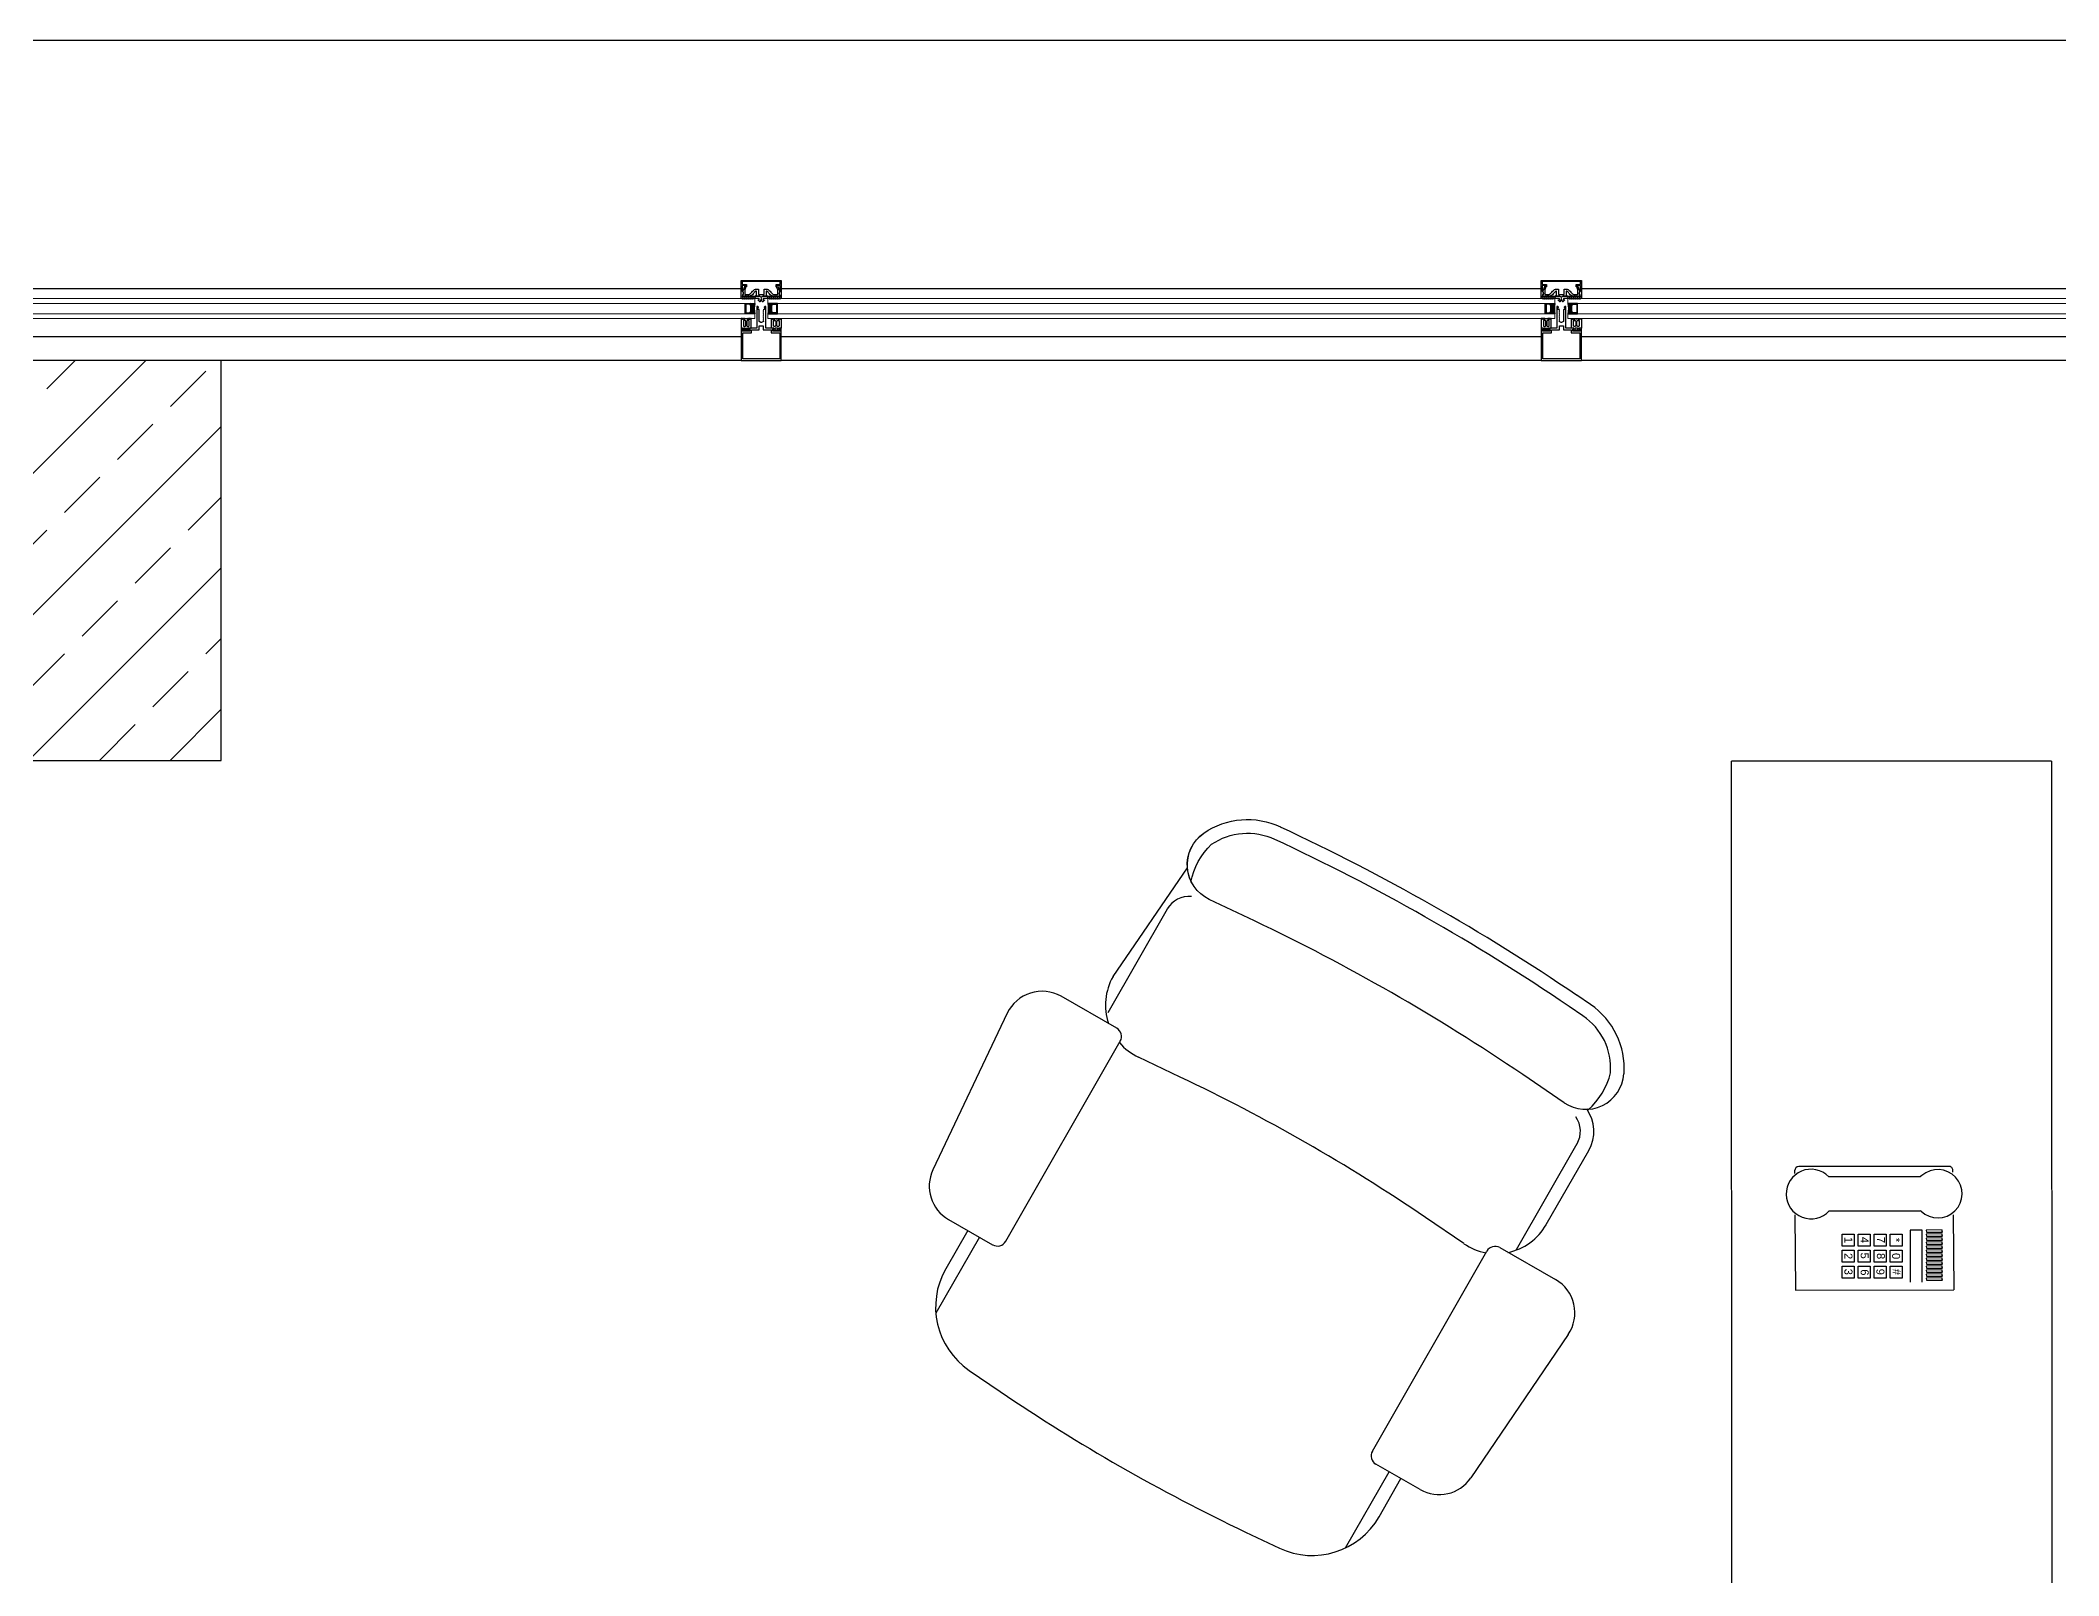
# Model space of a CAD drawing. Header units: centimetres. Extents: x 681015 to 688218, y 3995806 to 4004619.
# Drawn here: x 683536.4 to 683788.7, y 4003255.8 to 4003447.7 of the extents above; entities that cross this region are included whole.
import ezdxf
from ezdxf.enums import TextEntityAlignment as Align

# ---------------------------------------------------------------- set-up
doc = ezdxf.new("R2010")
doc.units = ezdxf.units.CM
doc.header["$LTSCALE"] = 100
doc.header["$MEASUREMENT"] = 0
doc.linetypes.add('DUZ', pattern=[500, 500])
doc.layers.get('0').update_dxf_attribs({"linetype": 'DUZ'})
for name, color, linetype in [('A-TEFRİŞ 2', 35, 'Continuous'), ('ALM', 113, 'Continuous'), ('B-H', 34, 'Continuous'), ('BA', 6, 'Continuous'), ('DUV', 4, 'Continuous'), ('GOR1', 9, 'Continuous'), ('TARAMA', 54, 'Continuous')]:
    doc.layers.add(name, color=color, linetype=linetype)
doc.layers.add('CAM', color=151, linetype='Continuous', lineweight=15)
doc.styles.get("Standard").update_dxf_attribs({"font": 'arial.ttf'})

# ---------------------------------------------------------------- blocks, each defined once
blk = doc.blocks.new('A$C5FE96F92')
at = {"layer": 'TARAMA'}
h = blk.add_hatch(dxfattribs=at)
h.set_pattern_fill('DOTS', color=4, scale=0.2, style=0)
h.set_pattern_definition([(0, (790.05817, 737.7273), (0.15875, 0.3175), [0, -0.3175])])
edge = h.paths.add_edge_path()
edge.add_line((13, 6.1), (10.8, 4))
edge.add_line((10.8, 4), (2.1, 4))
edge.add_line((2.1, 4), (0, 6.1))
edge.add_line((0, 6.1), (0, 0))
edge.add_arc((6.5, -29.7), 30.4, 77.6638, 102.3361, ccw=False)
edge.add_line((13, 0), (13, 6.1))
at = {"layer": 'TARAMA', "color": 0}
blk.add_lwpolyline([(13, 12.1), (6.9, 12.1), (6.9, 11.1), (12, 11.1), (12, 6.5), (10.4, 5), (2.5, 5), (1, 6.5), (1, 11.1), (6.5, 11.1), (6.5, 12.1), (0, 12.1), (0, 6.1), (2.1, 4), (10.8, 4), (13, 6.1)], close=True, dxfattribs=at)
blk.add_lwpolyline([(13, 6.1), (10.8, 4), (2.1, 4), (0, 6.1), (0, 0, -0.108071), (13, 0)], format="xyb", close=True, dxfattribs=at)
blk = doc.blocks.new('A$C195C4F4A')
at = {"color": 0}
for points in [[(0, 15.4), (0.8, 15.4, -0.275602), (0.9, 15.3, -0.004194), (0.9, 15.3), (1.5, 14.5, 0.280116), (1.7, 14.4), (2.3, 14.4, 0.708972), (2.3, 14.6), (1.7, 15.1, -0.796856), (1.8, 15.4), (2.1, 15.4, -0.115115), (2.3, 15.3), (3.4, 14.5, 0.22004), (3.9, 14.4), (4, 14.4, 0.817314), (4.1, 14.7), (3.2, 15.1, -0.557577), (3.3, 15.4), (3.9, 15.4, -0.094678), (4.2, 15.3), (5.6, 14.9, 0.12718), (5.8, 14.9), (6.6, 14.9, 0.12718), (6.8, 14.9), (8.2, 15.3, -0.094678), (8.5, 15.4), (9.1, 15.4, -0.557577), (9.2, 15.1), (8.3, 14.7, 0.817314), (8.4, 14.4), (8.5, 14.4, 0.22004), (9, 14.5), (10.1, 15.3, -0.115115), (10.3, 15.4), (10.6, 15.4, -0.796856), (10.7, 15.1), (10.1, 14.6, 0.708972), (10.1, 14.4), (10.7, 14.4, 0.280116), (10.9, 14.5), (11.5, 15.3, -0.28012), (11.6, 15.4), (12.4, 15.4), (12.4, 3.4), (11.6, 3.4), (9.4, 3.8, 0.414214), (9.2, 3.6), (9.2, 2.1, 0.488737), (9.4, 2), (10.6, 2.3, -0.590166), (10.8, 2.1), (10.4, 1.5), (7.9, 0, -0.078055), (7.8, 0), (4.6, 0, -0.078055), (4.5, 0), (2, 1.5), (1.6, 2.1, -0.590166), (1.7, 2.3), (2.9, 2, 0.488737), (3.2, 2.1), (3.2, 3.6, 0.414214), (3, 3.8), (0.8, 3.4), (0, 3.4)], [(2.5, 6.6), (2.5, 12, -0.414214), (3.5, 13), (4.5, 13, -0.414214), (5.5, 12), (5.5, 6.6, -0.414214), (4.5, 5.6), (3.5, 5.6, -0.414214)], [(4.2, 2.7), (4.2, 1.6, 0.414214), (4.7, 1.1), (7.7, 1.1, 0.414214), (8.2, 1.6), (8.2, 2.7, 0.414214), (7.7, 3.2), (4.7, 3.2, 0.414214)], [(6.8, 6.6), (6.8, 12, -0.414214), (7.8, 13), (8.8, 13, -0.414214), (9.8, 12), (9.8, 6.6, -0.414214), (8.8, 5.6), (7.8, 5.6, -0.414214)]]:
    blk.add_lwpolyline(points, format="xyb", close=True, dxfattribs=at)

msp = doc.modelspace()

# ---------------------------------------------------------------- hatches: boundary and pattern name
at = {"layer": 'B-H'}
h = msp.add_hatch(dxfattribs=at)
h.set_pattern_fill('ANSI33', color=256, scale=50, angle=360, style=0)
h.set_pattern_definition([(45, (525.103, -43129.298), (-8.838834765, 8.838834765), []), (45, (533.941, -43129.298), (-8.838834765, 8.838834765), [6.25, -3.125])])
h.paths.add_polyline_path([(683509.04, 4003357.71), (683559.04, 4003357.71), (683559.04, 4003407.71), (683509.04, 4003407.71)])

# ---------------------------------------------------------------- linework, layer by layer
for points in [[(683626.19, 4003415.94), (683626.89, 4003415.94), (683626.89, 4003416.63), (683627.27, 4003416.63, -0.142905), (683627.73, 4003416.23, 0.157661), (683628.11, 4003415.95), (683628.53, 4003415.95, 0.459998), (683628.6, 4003416.01), (683628.6, 4003416.51), (683628.46, 4003416.9), (683628.39, 4003416.9), (683628.39, 4003417.05), (683628.56, 4003417.05), (683628.84, 4003416.29), (683628.84, 4003416.28), (683628.84, 4003416.27, 0.105867), (683628.78, 4003416.13, 0.126455), (683628.79, 4003416.01), (683628.89, 4003415.74), (683628.83, 4003415.74), (683628.82, 4003415.72), (683628.79, 4003415.76), (683628.76, 4003415.72), (683628.73, 4003415.76), (683628.7, 4003415.72), (683628.67, 4003415.76), (683628.64, 4003415.72), (683628.61, 4003415.76), (683628.58, 4003415.72), (683628.55, 4003415.76), (683628.52, 4003415.72), (683628.49, 4003415.76), (683628.46, 4003415.72), (683628.43, 4003415.76), (683628.4, 4003415.72), (683628.37, 4003415.76), (683628.34, 4003415.72), (683628.31, 4003415.76), (683628.28, 4003415.72), (683628.25, 4003415.76), (683628.22, 4003415.72), (683628.19, 4003415.76), (683628.17, 4003415.74), (683628.06, 4003415.74, -0.212081), (683627.55, 4003416.03, 0.116538), (683627.25, 4003416.35), (683627.14, 4003416.35), (683627.14, 4003415.89), (683627.14, 4003415.89, -0.797123), (683627.14, 4003415.89), (683627.14, 4003415.89), (683627.27, 4003415.79, -0.797123), (683627.27, 4003415.74), (683627.27, 4003415.74), (683627.27, 4003415.74), (683626.76, 4003415.74), (683626.76, 4003415.74), (683626.76, 4003415.74, 0.253164), (683626.68, 4003415.69, -0.253164), (683626.54, 4003415.62, -0.253164), (683626.4, 4003415.69, 0.253164), (683626.32, 4003415.74), (683626.32, 4003415.74), (683626.32, 4003415.74), (683625.81, 4003415.74), (683625.81, 4003415.74), (683625.81, 4003415.74, -0.797123), (683625.81, 4003415.79), (683625.94, 4003415.89), (683625.94, 4003415.89, -0.797123), (683625.94, 4003415.89), (683625.94, 4003415.89), (683625.94, 4003416.35), (683625.84, 4003416.35, 0.116538), (683625.54, 4003416.03, -0.212081), (683625.02, 4003415.74), (683624.91, 4003415.74), (683624.9, 4003415.76), (683624.87, 4003415.72), (683624.84, 4003415.76), (683624.81, 4003415.72), (683624.78, 4003415.76), (683624.75, 4003415.72), (683624.72, 4003415.76), (683624.69, 4003415.72), (683624.66, 4003415.76), (683624.63, 4003415.72), (683624.6, 4003415.76), (683624.57, 4003415.72), (683624.54, 4003415.76), (683624.51, 4003415.72), (683624.48, 4003415.76), (683624.45, 4003415.72), (683624.42, 4003415.76), (683624.39, 4003415.72), (683624.36, 4003415.76), (683624.33, 4003415.72), (683624.3, 4003415.76), (683624.27, 4003415.72), (683624.25, 4003415.74), (683624.2, 4003415.74), (683624.29, 4003416.01, 0.126455), (683624.3, 4003416.13, 0.105867), (683624.24, 4003416.27), (683624.24, 4003416.28), (683624.24, 4003416.29), (683624.52, 4003417.05), (683624.69, 4003417.05), (683624.69, 4003416.9), (683624.62, 4003416.9), (683624.48, 4003416.51), (683624.48, 4003416.01, 0.459998), (683624.55, 4003415.95), (683624.97, 4003415.95, 0.157661), (683625.35, 4003416.23, -0.142905), (683625.82, 4003416.63), (683626.19, 4003416.63), (683626.19, 4003415.94)], [(683726.19, 4003415.94), (683726.89, 4003415.94), (683726.89, 4003416.63), (683727.27, 4003416.63, -0.142905), (683727.73, 4003416.23, 0.157661), (683728.11, 4003415.95), (683728.53, 4003415.95, 0.459998), (683728.6, 4003416.01), (683728.6, 4003416.51), (683728.46, 4003416.9), (683728.39, 4003416.9), (683728.39, 4003417.05), (683728.56, 4003417.05), (683728.84, 4003416.29), (683728.84, 4003416.28), (683728.84, 4003416.27, 0.105867), (683728.78, 4003416.13, 0.126455), (683728.79, 4003416.01), (683728.89, 4003415.74), (683728.83, 4003415.74), (683728.82, 4003415.72), (683728.79, 4003415.76), (683728.76, 4003415.72), (683728.73, 4003415.76), (683728.7, 4003415.72), (683728.67, 4003415.76), (683728.64, 4003415.72), (683728.61, 4003415.76), (683728.58, 4003415.72), (683728.55, 4003415.76), (683728.52, 4003415.72), (683728.49, 4003415.76), (683728.46, 4003415.72), (683728.43, 4003415.76), (683728.4, 4003415.72), (683728.37, 4003415.76), (683728.34, 4003415.72), (683728.31, 4003415.76), (683728.28, 4003415.72), (683728.25, 4003415.76), (683728.22, 4003415.72), (683728.19, 4003415.76), (683728.17, 4003415.74), (683728.06, 4003415.74, -0.212081), (683727.55, 4003416.03, 0.116538), (683727.25, 4003416.35), (683727.14, 4003416.35), (683727.14, 4003415.89), (683727.14, 4003415.89, -0.797123), (683727.14, 4003415.89), (683727.14, 4003415.89), (683727.27, 4003415.79, -0.797123), (683727.27, 4003415.74), (683727.27, 4003415.74), (683727.27, 4003415.74), (683726.76, 4003415.74), (683726.76, 4003415.74), (683726.76, 4003415.74, 0.253164), (683726.68, 4003415.69, -0.253164), (683726.54, 4003415.62, -0.253164), (683726.4, 4003415.69, 0.253164), (683726.32, 4003415.74), (683726.32, 4003415.74), (683726.32, 4003415.74), (683725.81, 4003415.74), (683725.81, 4003415.74), (683725.81, 4003415.74, -0.797123), (683725.81, 4003415.79), (683725.94, 4003415.89), (683725.94, 4003415.89, -0.797123), (683725.94, 4003415.89), (683725.94, 4003415.89), (683725.94, 4003416.35), (683725.84, 4003416.35, 0.116538), (683725.53, 4003416.03, -0.212081), (683725.02, 4003415.74), (683724.91, 4003415.74), (683724.9, 4003415.76), (683724.87, 4003415.72), (683724.84, 4003415.76), (683724.81, 4003415.72), (683724.78, 4003415.76), (683724.75, 4003415.72), (683724.72, 4003415.76), (683724.69, 4003415.72), (683724.66, 4003415.76), (683724.63, 4003415.72), (683724.6, 4003415.76), (683724.57, 4003415.72), (683724.54, 4003415.76), (683724.51, 4003415.72), (683724.48, 4003415.76), (683724.45, 4003415.72), (683724.42, 4003415.76), (683724.39, 4003415.72), (683724.36, 4003415.76), (683724.33, 4003415.72), (683724.3, 4003415.76), (683724.27, 4003415.72), (683724.25, 4003415.74), (683724.2, 4003415.74), (683724.29, 4003416.01, 0.126455), (683724.3, 4003416.13, 0.105867), (683724.24, 4003416.27), (683724.24, 4003416.28), (683724.24, 4003416.29), (683724.52, 4003417.05), (683724.69, 4003417.05), (683724.69, 4003416.9), (683724.62, 4003416.9), (683724.48, 4003416.51), (683724.48, 4003416.01, 0.459998), (683724.55, 4003415.95), (683724.97, 4003415.95, 0.157661), (683725.35, 4003416.23, -0.142905), (683725.82, 4003416.63), (683726.19, 4003416.63), (683726.19, 4003415.94)]]:
    msp.add_lwpolyline(points, format="xyb")
for points in [[(683626.68, 4003415.69, 0.253164), (683626.68, 4003415.69, -0.253164), (683626.76, 4003415.74), (683628.9, 4003415.74, -0.211017), (683628.91, 4003415.73, 0.38663), (683629.03, 4003415.72, -0.70801), (683629.04, 4003415.72), (683629.04, 4003415.44), (683628.99, 4003415.44), (683628.85, 4003415.54, 0.216707), (683628.77, 4003415.54, 0.471691), (683628.76, 4003415.51), (683628.88, 4003415.39, -0.340332), (683628.86, 4003415.36, -0.372354), (683628.85, 4003415.36), (683628.6, 4003415.54, 0.216707), (683628.52, 4003415.54, 0.471691), (683628.51, 4003415.51), (683628.63, 4003415.39, -0.340332), (683628.62, 4003415.36, -0.372354), (683628.6, 4003415.36), (683628.36, 4003415.54, 0.216707), (683628.27, 4003415.54, 0.471691), (683628.26, 4003415.52), (683628.38, 4003415.39, -0.340332), (683628.37, 4003415.36, -0.372354), (683628.35, 4003415.36), (683628.11, 4003415.54, 0.216707), (683628.03, 4003415.54, 0.471691), (683628.02, 4003415.52), (683628.14, 4003415.39, -0.340332), (683628.12, 4003415.36, -0.372354), (683628.11, 4003415.36), (683627.86, 4003415.54, 0.216707), (683627.78, 4003415.55, 0.471691), (683627.77, 4003415.52), (683627.89, 4003415.39, -0.340332), (683627.87, 4003415.36, -0.372354), (683627.86, 4003415.36), (683627.62, 4003415.54, 0.216707), (683627.53, 4003415.55, 0.471691), (683627.52, 4003415.52), (683627.64, 4003415.39, -0.340332), (683627.63, 4003415.36, -0.372354), (683627.61, 4003415.36), (683627.37, 4003415.54, 0.216707), (683627.29, 4003415.55, 0.471691), (683627.27, 4003415.52), (683627.27, 4003415.44), (683626.79, 4003415.44), (683626.79, 4003415.22), (683626.96, 4003415.29), (683626.93, 4003415.22), (683626.74, 4003415.04, -0.076659), (683626.73, 4003415.04), (683626.69, 4003415.04, -0.414214), (683626.67, 4003415.06), (683626.57, 4003415.41, 0.349501), (683626.57, 4003415.41, 0.796268), (683626.51, 4003415.41), (683626.41, 4003415.06, -0.414214), (683626.39, 4003415.04), (683626.35, 4003415.04, -0.076659), (683626.34, 4003415.04), (683626.16, 4003415.22), (683626.13, 4003415.29), (683626.29, 4003415.22), (683626.29, 4003415.44), (683625.81, 4003415.44), (683625.81, 4003415.52, 0.471691), (683625.8, 4003415.55, 0.216707), (683625.72, 4003415.54), (683625.47, 4003415.36, -0.372354), (683625.46, 4003415.36, -0.340332), (683625.44, 4003415.39), (683625.56, 4003415.52, 0.471691), (683625.55, 4003415.55, 0.216707), (683625.47, 4003415.54), (683625.22, 4003415.36, -0.372354), (683625.21, 4003415.36, -0.340332), (683625.19, 4003415.39), (683625.32, 4003415.52, 0.471691), (683625.3, 4003415.55, 0.216707), (683625.22, 4003415.54), (683624.98, 4003415.36, -0.372354), (683624.96, 4003415.36, -0.340332), (683624.95, 4003415.39), (683625.07, 4003415.52, 0.471691), (683625.06, 4003415.54, 0.216707), (683624.97, 4003415.54), (683624.73, 4003415.36, -0.372354), (683624.71, 4003415.36, -0.340332), (683624.7, 4003415.39), (683624.82, 4003415.52, 0.471691), (683624.81, 4003415.54, 0.216707), (683624.73, 4003415.54), (683624.48, 4003415.36, -0.372354), (683624.47, 4003415.36, -0.340332), (683624.45, 4003415.39), (683624.57, 4003415.51, 0.471691), (683624.56, 4003415.54, 0.216707), (683624.48, 4003415.54), (683624.23, 4003415.36, -0.372354), (683624.22, 4003415.36, -0.340332), (683624.21, 4003415.39), (683624.33, 4003415.51, 0.471691), (683624.31, 4003415.54, 0.216707), (683624.23, 4003415.54), (683624.09, 4003415.44), (683624.04, 4003415.44), (683624.04, 4003415.72, -0.70801), (683624.05, 4003415.72, 0.38663), (683624.17, 4003415.73, -0.211017), (683624.19, 4003415.74), (683626.32, 4003415.74, -0.253164), (683626.4, 4003415.69, 0.541002)], [(683726.68, 4003415.69, 0.253164), (683726.68, 4003415.69, -0.253164), (683726.76, 4003415.74), (683728.9, 4003415.74, -0.211017), (683728.91, 4003415.73, 0.38663), (683729.03, 4003415.72, -0.70801), (683729.04, 4003415.72), (683729.04, 4003415.44), (683728.99, 4003415.44), (683728.85, 4003415.54, 0.216707), (683728.77, 4003415.54, 0.471691), (683728.76, 4003415.51), (683728.88, 4003415.39, -0.340332), (683728.86, 4003415.36, -0.372354), (683728.85, 4003415.36), (683728.6, 4003415.54, 0.216707), (683728.52, 4003415.54, 0.471691), (683728.51, 4003415.51), (683728.63, 4003415.39, -0.340332), (683728.62, 4003415.36, -0.372354), (683728.6, 4003415.36), (683728.36, 4003415.54, 0.216707), (683728.27, 4003415.54, 0.471691), (683728.26, 4003415.52), (683728.38, 4003415.39, -0.340332), (683728.37, 4003415.36, -0.372354), (683728.35, 4003415.36), (683728.11, 4003415.54, 0.216707), (683728.03, 4003415.54, 0.471691), (683728.01, 4003415.52), (683728.14, 4003415.39, -0.340332), (683728.12, 4003415.36, -0.372354), (683728.11, 4003415.36), (683727.86, 4003415.54, 0.216707), (683727.78, 4003415.55, 0.471691), (683727.77, 4003415.52), (683727.89, 4003415.39, -0.340332), (683727.87, 4003415.36, -0.372354), (683727.86, 4003415.36), (683727.61, 4003415.54, 0.216707), (683727.53, 4003415.55, 0.471691), (683727.52, 4003415.52), (683727.64, 4003415.39, -0.340332), (683727.63, 4003415.36, -0.372354), (683727.61, 4003415.36), (683727.37, 4003415.54, 0.216707), (683727.29, 4003415.55, 0.471691), (683727.27, 4003415.52), (683727.27, 4003415.44), (683726.79, 4003415.44), (683726.79, 4003415.22), (683726.96, 4003415.29), (683726.93, 4003415.22), (683726.74, 4003415.04, -0.076659), (683726.73, 4003415.04), (683726.69, 4003415.04, -0.414214), (683726.67, 4003415.06), (683726.57, 4003415.41, 0.349501), (683726.57, 4003415.41, 0.796268), (683726.51, 4003415.41), (683726.41, 4003415.06, -0.414214), (683726.39, 4003415.04), (683726.35, 4003415.04, -0.076659), (683726.34, 4003415.04), (683726.15, 4003415.22), (683726.13, 4003415.29), (683726.29, 4003415.22), (683726.29, 4003415.44), (683725.81, 4003415.44), (683725.81, 4003415.52, 0.471691), (683725.8, 4003415.55, 0.216707), (683725.72, 4003415.54), (683725.47, 4003415.36, -0.372354), (683725.46, 4003415.36, -0.340332), (683725.44, 4003415.39), (683725.56, 4003415.52, 0.471691), (683725.55, 4003415.55, 0.216707), (683725.47, 4003415.54), (683725.22, 4003415.36, -0.372354), (683725.21, 4003415.36, -0.340332), (683725.19, 4003415.39), (683725.32, 4003415.52, 0.471691), (683725.3, 4003415.55, 0.216707), (683725.22, 4003415.54), (683724.98, 4003415.36, -0.372354), (683724.96, 4003415.36, -0.340332), (683724.95, 4003415.39), (683725.07, 4003415.52, 0.471691), (683725.06, 4003415.54, 0.216707), (683724.97, 4003415.54), (683724.73, 4003415.36, -0.372354), (683724.71, 4003415.36, -0.340332), (683724.7, 4003415.39), (683724.82, 4003415.52, 0.471691), (683724.81, 4003415.54, 0.216707), (683724.73, 4003415.54), (683724.48, 4003415.36, -0.372354), (683724.47, 4003415.36, -0.340332), (683724.45, 4003415.39), (683724.57, 4003415.51, 0.471691), (683724.56, 4003415.54, 0.216707), (683724.48, 4003415.54), (683724.23, 4003415.36, -0.372354), (683724.22, 4003415.36, -0.340332), (683724.21, 4003415.39), (683724.33, 4003415.51, 0.471691), (683724.31, 4003415.54, 0.216707), (683724.23, 4003415.54), (683724.09, 4003415.44), (683724.04, 4003415.44), (683724.04, 4003415.72, -0.70801), (683724.05, 4003415.72, 0.38663), (683724.17, 4003415.73, -0.211017), (683724.19, 4003415.74), (683726.32, 4003415.74, -0.253164), (683726.4, 4003415.69, 0.541002)]]:
    msp.add_lwpolyline(points, format="xyb", close=True)
at = {"layer": 'A-TEFRİŞ 2'}
for p, q in [((683787.79, 4003357.64), (683747.79, 4003357.62)), ((683747.85, 4003248.32), (683747.79, 4003357.62)), ((683787.79, 4003357.64), (683787.85, 4003248.34)), ((683670.51, 4003330.71), (683679.8, 4003344.29)), ((683669.88, 4003326.19), (683677.3, 4003339.15)), ((683688.17, 4003337.65), (683682.53, 4003340.33)), ((683670.97, 4003324.25), (683664.01, 4003328.24)), ((683729.24, 4003325.79), (683727.51, 4003326.96)), ((683730.19, 4003327.19), (683728.46, 4003328.37)), ((683657.29, 4003326.13), (683648, 4003306.56)), ((683657.1, 4003297.63), (683671.41, 4003322.62)), ((683678.91, 4003318.14), (683673.67, 4003320.63)), ((683726.89, 4003314.93), (683721.72, 4003318.44)), ((683720.92, 4003296.58), (683728.5, 4003309.82)), ((683724.66, 4003299.7), (683729.98, 4003308.97)), ((683755.7, 4003306.44), (683755.7, 4003306.07)), ((683759.93, 4003305.72), (683771.42, 4003305.72)), ((683771.62, 4003305.82), (683771.42, 4003305.72)), ((683760.03, 4003301.43), (683771.39, 4003301.44)), ((683771.53, 4003301.39), (683771.39, 4003301.44)), ((683652.34, 4003298.97), (683649.6, 4003294.19)), ((683649.95, 4003300.34), (683655.46, 4003297.18)), ((683714.37, 4003297.32), (683709.57, 4003300.58)), ((683771.65, 4003299.02), (683770.15, 4003299.02)), ((683770.15, 4003299.02), (683770.15, 4003292.52)), ((683771.65, 4003292.52), (683771.65, 4003299.02)), ((683774.15, 4003299.03), (683772.15, 4003299.02)), ((683772.15, 4003299.02), (683772.17, 4003298.77)), ((683774.15, 4003298.53), (683772.15, 4003298.52)), ((683772.15, 4003298.52), (683772.17, 4003298.27)), ((683772.17, 4003298.77), (683774.17, 4003298.77)), ((683774.17, 4003298.77), (683774.1, 4003299.06)), ((683774.17, 4003298.27), (683774.1, 4003298.56)), ((683653.81, 4003298.13), (683648.36, 4003288.62)), ((683702.92, 4003271.38), (683717.23, 4003296.38)), ((683718.87, 4003296.82), (683725.82, 4003292.84)), ((683774.15, 4003298.03), (683772.15, 4003298.02)), ((683772.15, 4003298.02), (683772.17, 4003297.77)), ((683774.15, 4003297.53), (683772.15, 4003297.52)), ((683772.15, 4003297.52), (683772.18, 4003297.27)), ((683774.15, 4003297.03), (683772.15, 4003297.02)), ((683772.15, 4003297.02), (683772.18, 4003296.77)), ((683774.15, 4003296.53), (683772.15, 4003296.52)), ((683772.15, 4003296.52), (683772.18, 4003296.27)), ((683774.15, 4003296.03), (683772.15, 4003296.02)), ((683772.15, 4003296.02), (683772.18, 4003295.77)), ((683772.17, 4003298.27), (683774.17, 4003298.27)), ((683772.17, 4003297.77), (683774.17, 4003297.77)), ((683772.18, 4003297.27), (683774.17, 4003297.27)), ((683772.18, 4003296.77), (683774.17, 4003296.77)), ((683772.18, 4003296.27), (683774.17, 4003296.27)), ((683774.17, 4003297.77), (683774.1, 4003298.06)), ((683774.17, 4003297.27), (683774.1, 4003297.56)), ((683774.17, 4003296.77), (683774.1, 4003297.06)), ((683774.17, 4003296.27), (683774.1, 4003296.56)), ((683774.17, 4003295.77), (683774.1, 4003296.06)), ((683774.15, 4003295.53), (683772.15, 4003295.52)), ((683772.15, 4003295.52), (683772.18, 4003295.27)), ((683774.15, 4003295.03), (683772.15, 4003295.02)), ((683772.15, 4003295.02), (683772.18, 4003294.77)), ((683774.15, 4003294.53), (683772.15, 4003294.52)), ((683772.15, 4003294.52), (683772.18, 4003294.27)), ((683774.15, 4003294.03), (683772.15, 4003294.02)), ((683772.15, 4003294.02), (683772.18, 4003293.77)), ((683774.15, 4003293.53), (683772.15, 4003293.52)), ((683772.15, 4003293.52), (683772.18, 4003293.27)), ((683772.18, 4003295.77), (683774.17, 4003295.77)), ((683772.18, 4003295.27), (683774.17, 4003295.27)), ((683772.18, 4003294.77), (683774.17, 4003294.77)), ((683772.18, 4003294.27), (683774.17, 4003294.27)), ((683772.18, 4003293.77), (683774.17, 4003293.77)), ((683774.17, 4003295.27), (683774.1, 4003295.56)), ((683774.17, 4003294.77), (683774.1, 4003295.06)), ((683774.17, 4003294.27), (683774.1, 4003294.56)), ((683774.17, 4003293.77), (683774.1, 4003294.06)), ((683774.17, 4003293.27), (683774.1, 4003293.56)), ((683755.81, 4003291.52), (683775.59, 4003291.53)), ((683774.15, 4003293.03), (683772.15, 4003293.02)), ((683772.15, 4003293.02), (683772.18, 4003292.77)), ((683772.18, 4003293.27), (683774.17, 4003293.27)), ((683772.18, 4003292.77), (683774.17, 4003292.77)), ((683774.17, 4003292.77), (683774.1, 4003293.06)), ((683727.41, 4003285.97), (683715.23, 4003268.06)), ((683652.53, 4003281.48), (683656.4, 4003278.85)), ((683699.57, 4003259.29), (683705.01, 4003268.8)), ((683708.88, 4003266.59), (683703.36, 4003269.75)), ((683703.75, 4003263.18), (683706.48, 4003267.96)), ((683687.07, 4003261.28), (683691.3, 4003259.28))]:
    msp.add_line(p, q, dxfattribs=at)
for points in [[(683774.99, 4003306.98), (683756.23, 4003306.97)], [(683775.49, 4003306.24), (683775.49, 4003306.48)], [(683755.74, 4003300.92), (683755.81, 4003291.52)], [(683763.15, 4003298.52), (683763.15, 4003297.02), (683761.65, 4003297.02), (683761.65, 4003298.52), (683763.15, 4003298.52)], [(683765.15, 4003298.52), (683765.15, 4003297.02), (683763.65, 4003297.02), (683763.65, 4003298.52), (683765.15, 4003298.52)], [(683767.15, 4003298.52), (683767.15, 4003297.02), (683765.65, 4003297.02), (683765.65, 4003298.52), (683767.15, 4003298.52)], [(683769.15, 4003298.52), (683769.15, 4003297.02), (683767.65, 4003297.02), (683767.65, 4003298.52), (683769.15, 4003298.52)], [(683775.52, 4003300.93), (683775.59, 4003291.53)], [(683763.15, 4003296.52), (683763.15, 4003295.02), (683761.65, 4003295.02), (683761.65, 4003296.52), (683763.15, 4003296.52)], [(683765.15, 4003296.52), (683765.15, 4003295.02), (683763.65, 4003295.02), (683763.65, 4003296.52), (683765.15, 4003296.52)], [(683767.15, 4003296.52), (683767.15, 4003295.02), (683765.65, 4003295.02), (683765.65, 4003296.52), (683767.15, 4003296.52)], [(683769.15, 4003296.52), (683769.15, 4003295.02), (683767.65, 4003295.02), (683767.65, 4003296.52), (683769.15, 4003296.52)], [(683763.15, 4003294.52), (683763.15, 4003293.02), (683761.65, 4003293.02), (683761.65, 4003294.52), (683763.15, 4003294.52)], [(683765.15, 4003294.52), (683765.15, 4003293.02), (683763.65, 4003293.02), (683763.65, 4003294.52), (683765.15, 4003294.52)], [(683767.15, 4003294.52), (683767.15, 4003293.02), (683765.65, 4003293.02), (683765.65, 4003294.52), (683767.15, 4003294.52)], [(683769.15, 4003294.52), (683769.15, 4003293.02), (683767.65, 4003293.02), (683767.65, 4003294.52), (683769.15, 4003294.52)]]:
    msp.add_lwpolyline(points, dxfattribs=at)
for centre, radius, start, end in [((683757.74, 4003303.52), 3.1, 44.293, 317.6056), ((683756.24, 4003306.43), 0.537, 91.2981, 178.7633), ((683773.62, 4003303.56), 3.02, 226.0313, 131.6076), ((683774.99, 4003306.48), 0.499, 0.3434, 90.4049), ((683773.62, 4003303.56), 3.02, 223.9017, 223.9019), ((683773.62, 4003303.56), 3.02, 224.6575, 224.6709)]:
    msp.add_arc(centre, radius, start, end, dxfattribs=at)
at = {"layer": 'A-TEFRİŞ 2', "extrusion": (0, 0, -1)}
for centre, major_axis, start_param, end_param in [((683687.31, 4003340.73), (6.79, 6.79), -1.388861, -0.341663), ((683687.31, 4003340.72), (5.59, 5.59), -1.389244, -0.342047), ((683684.58, 4003344.67), (-3.39, 3.39), 4.370342, 6.464737), ((683684.59, 4003344.68), (3.39, 3.39), 2.79993, 4.894325), ((683688.9, 4003340.84), (6.24, 6.24), 4.116034, 4.737091), ((683688.9, 4003340.84), (6.24, 6.24), 4.116034, 4.737091)]:
    msp.add_ellipse(centre, major_axis=major_axis, ratio=1, start_param=start_param, end_param=end_param, dxfattribs=at)
at = {"layer": 'A-TEFRİŞ 2'}
for centre, major_axis, ratio, start_param, end_param in [((683580.07, 4003110.02), (-224.4, 140.22), 0.997684, 4.674092, 4.835198), ((683580.07, 4003110.02), (-222.98, 139.34), 0.997593, 4.674095, 4.835486), ((683679.99, 4003337.6), (-2.2, 2.2), 1, -0.891314, 0.265275), ((683580.07, 4003110.02), (178.19, 178.19), 1, 0.188503, 0.342047), ((683661.62, 4003324.07), (3.39, 3.39), 1, 0.265275, 1.912843), ((683676.76, 4003327.13), (5.09, 5.09), 1, 1.836071, 2.680933), ((683724.8, 4003319.25), (-6.79, 6.79), 1, 3.853694, 4.900892), ((683670.37, 4003323.21), (0.849, 0.849), 1, 4.977664, 6.54846), ((683724.8, 4003319.25), (5.59, 5.59), 1, 5.424491, 6.471688), ((683676.76, 4003327.13), (5.09, 5.09), 1, 3.065672, 3.483639), ((683724.09, 4003320.68), (-6.24, 6.24), 1, 3.075787, 3.696845), ((683580.07, 4003110.02), (162.92, 162.92), 1, 0.188503, 0.342047), ((683729.58, 4003318.9), (-3.39, 3.39), 1, 1.759299, 3.853694), ((683725.81, 4003311.36), (-3.39, 3.39), 1, 3.406867, 4.54891), ((683725.81, 4003311.36), (-2.2, 2.2), 1, 3.406867, 4.54891), ((683652.33, 4003304.5), (-3.39, 3.39), 1, 0.342047, 1.836071), ((683718.41, 4003303.27), (-5.09, 5.09), 1, 2.555518, 3.406867), ((683656.06, 4003298.22), (-0.849, 0.849), 1, 1.836071, 3.406867), ((683718.41, 4003303.27), (-5.09, 5.09), 1, 1.759299, 2.176775), ((683718.27, 4003295.78), (0.849, 0.849), 1, 0.265275, 1.836071), ((683657.93, 4003289.42), (-6.79, 6.79), 1, 0.265275, 1.759299), ((683723.44, 4003288.67), (3.39, 3.39), 1, 4.900892, 6.54846), ((683785.91, 4003469.41), (162.92, 162.92), 1, 3.330096, 3.483639), ((683703.96, 4003270.79), (0.849, 0.849), 1, 1.836071, 3.406867), ((683711.26, 4003270.75), (3.39, 3.39), 1, 3.406867, 4.900892), ((683695.42, 4003267.95), (6.79, 6.79), 1, 3.483639, 4.977664)]:
    msp.add_ellipse(centre, major_axis=major_axis, ratio=ratio, start_param=start_param, end_param=end_param, dxfattribs=at)
at = {"layer": 'ALM'}
for points in [[(683624.16, 4003417.59), (683624.16, 4003417.59), (683624.16, 4003417.19), (683624.69, 4003417.19), (683624.69, 4003417.07), (683624.16, 4003417.07), (683624.16, 4003416.37), (683624.26, 4003416.2, -0.221695), (683624.28, 4003416), (683624.21, 4003415.76, -0.760324), (683624.04, 4003415.78), (683624.04, 4003417.71), (683624.04, 4003417.71), (683629.04, 4003417.71), (683629.04, 4003415.78, -0.760324), (683628.87, 4003415.76), (683628.81, 4003416, -0.221695), (683628.82, 4003416.2), (683628.92, 4003416.37), (683628.92, 4003417.07), (683628.39, 4003417.07), (683628.39, 4003417.19), (683628.92, 4003417.19), (683628.92, 4003417.59)], [(683724.16, 4003417.59), (683724.16, 4003417.59), (683724.16, 4003417.19), (683724.69, 4003417.19), (683724.69, 4003417.07), (683724.16, 4003417.07), (683724.16, 4003416.37), (683724.26, 4003416.2, -0.221695), (683724.28, 4003416), (683724.21, 4003415.76, -0.760324), (683724.04, 4003415.78), (683724.04, 4003417.71), (683724.04, 4003417.71), (683729.04, 4003417.71), (683729.04, 4003415.78, -0.760324), (683728.87, 4003415.76), (683728.8, 4003416, -0.221695), (683728.82, 4003416.2), (683728.92, 4003416.37), (683728.92, 4003417.07), (683728.39, 4003417.07), (683728.39, 4003417.19), (683728.92, 4003417.19), (683728.92, 4003417.59)], [(683626.29, 4003413.02), (683626.26, 4003413.06), (683626.29, 4003413.09), (683626.26, 4003413.13), (683626.29, 4003413.16), (683626.26, 4003413.2), (683626.29, 4003413.23), (683626.26, 4003413.27), (683626.29, 4003413.3), (683626.26, 4003413.34), (683626.29, 4003413.37), (683626.26, 4003413.41), (683626.29, 4003413.44), (683626.26, 4003413.48), (683626.29, 4003413.51), (683626.26, 4003413.55), (683626.29, 4003413.58), (683626.26, 4003413.62), (683626.29, 4003413.65), (683626.26, 4003413.69), (683626.29, 4003413.72), (683626.26, 4003413.76), (683626.29, 4003413.79), (683626.26, 4003413.83), (683626.29, 4003413.86), (683626.26, 4003413.9), (683626.29, 4003413.93), (683626.26, 4003413.97), (683626.29, 4003414), (683626.26, 4003414.04), (683626.29, 4003414.07, 0.361254), (683626.27, 4003414.09), (683626.12, 4003414.09), (683626.12, 4003414.32), (683626.17, 4003414.32, 0.668179), (683626.18, 4003414.36), (683626.11, 4003414.44), (683625.99, 4003414.44), (683625.99, 4003411.74), (683625.08, 4003411.74), (683624.99, 4003411.66), (683624.99, 4003411.65, 0.414214), (683625.02, 4003411.62), (683625.11, 4003411.62), (683625.11, 4003411.37), (683624.17, 4003411.37), (683624.17, 4003411.62), (683624.27, 4003411.62, 0.414214), (683624.29, 4003411.65), (683624.29, 4003411.66), (683624.21, 4003411.74), (683624.04, 4003411.74), (683624.04, 4003407.71), (683629.04, 4003407.71), (683629.04, 4003411.74), (683628.88, 4003411.74), (683628.79, 4003411.66), (683628.79, 4003411.65, 0.414214), (683628.82, 4003411.62), (683628.91, 4003411.62), (683628.91, 4003411.37), (683627.97, 4003411.37), (683627.97, 4003411.62), (683628.07, 4003411.62, 0.414214), (683628.09, 4003411.65), (683628.09, 4003411.66), (683628.01, 4003411.74), (683627.09, 4003411.74), (683627.09, 4003414.44), (683626.98, 4003414.44), (683626.9, 4003414.36, 0.668179), (683626.92, 4003414.32), (683626.96, 4003414.32), (683626.96, 4003414.09), (683626.85, 4003414.09), (683626.79, 4003414.04), (683626.83, 4003414), (683626.79, 4003413.97), (683626.83, 4003413.93), (683626.79, 4003413.9), (683626.83, 4003413.86), (683626.79, 4003413.83), (683626.83, 4003413.79), (683626.79, 4003413.76), (683626.83, 4003413.72), (683626.79, 4003413.69), (683626.83, 4003413.65), (683626.79, 4003413.62), (683626.83, 4003413.58), (683626.79, 4003413.55), (683626.83, 4003413.51), (683626.79, 4003413.48), (683626.83, 4003413.44), (683626.79, 4003413.41), (683626.83, 4003413.37), (683626.79, 4003413.34), (683626.83, 4003413.3), (683626.79, 4003413.27), (683626.83, 4003413.23), (683626.79, 4003413.2), (683626.83, 4003413.16), (683626.79, 4003413.13), (683626.83, 4003413.09), (683626.79, 4003413.06), (683626.83, 4003413.02), (683626.79, 4003412.99), (683626.83, 4003412.95), (683626.79, 4003412.92), (683626.83, 4003412.88), (683626.79, 4003412.85), (683626.83, 4003412.81), (683626.79, 4003412.78), (683626.83, 4003412.74), (683626.79, 4003412.71), (683626.83, 4003412.67), (683626.79, 4003412.64), (683626.83, 4003412.6), (683626.81, 4003412.58), (683626.58, 4003412.45, -0.267949), (683626.5, 4003412.45), (683626.27, 4003412.58), (683626.29, 4003412.6), (683626.26, 4003412.64), (683626.29, 4003412.67), (683626.26, 4003412.71), (683626.29, 4003412.74), (683626.26, 4003412.78), (683626.29, 4003412.81), (683626.26, 4003412.85), (683626.29, 4003412.88), (683626.26, 4003412.92), (683626.29, 4003412.95), (683626.26, 4003412.99)], [(683624.24, 4003411.17), (683625.31, 4003411.17), (683625.31, 4003411.54), (683626.29, 4003411.54), (683626.29, 4003412.04), (683626.79, 4003412.04), (683626.79, 4003411.54), (683627.77, 4003411.54), (683627.77, 4003411.17), (683628.84, 4003411.17), (683628.84, 4003411.17, 1), (683628.84, 4003411.17), (683628.84, 4003407.91, 1), (683628.84, 4003407.91), (683628.84, 4003407.91), (683624.24, 4003407.91), (683624.24, 4003407.91, 1), (683624.24, 4003407.91), (683624.24, 4003411.17, 1), (683624.24, 4003411.17)], [(683726.29, 4003413.02), (683726.26, 4003413.06), (683726.29, 4003413.09), (683726.26, 4003413.13), (683726.29, 4003413.16), (683726.26, 4003413.2), (683726.29, 4003413.23), (683726.26, 4003413.27), (683726.29, 4003413.3), (683726.26, 4003413.34), (683726.29, 4003413.37), (683726.26, 4003413.41), (683726.29, 4003413.44), (683726.26, 4003413.48), (683726.29, 4003413.51), (683726.26, 4003413.55), (683726.29, 4003413.58), (683726.26, 4003413.62), (683726.29, 4003413.65), (683726.26, 4003413.69), (683726.29, 4003413.72), (683726.26, 4003413.76), (683726.29, 4003413.79), (683726.26, 4003413.83), (683726.29, 4003413.86), (683726.26, 4003413.9), (683726.29, 4003413.93), (683726.26, 4003413.97), (683726.29, 4003414), (683726.26, 4003414.04), (683726.29, 4003414.07, 0.361254), (683726.27, 4003414.09), (683726.12, 4003414.09), (683726.12, 4003414.32), (683726.17, 4003414.32, 0.668179), (683726.18, 4003414.36), (683726.11, 4003414.44), (683725.99, 4003414.44), (683725.99, 4003411.74), (683725.08, 4003411.74), (683724.99, 4003411.66), (683724.99, 4003411.65, 0.414214), (683725.02, 4003411.62), (683725.11, 4003411.62), (683725.11, 4003411.37), (683724.17, 4003411.37), (683724.17, 4003411.62), (683724.27, 4003411.62, 0.414214), (683724.29, 4003411.65), (683724.29, 4003411.66), (683724.21, 4003411.74), (683724.04, 4003411.74), (683724.04, 4003407.71), (683729.04, 4003407.71), (683729.04, 4003411.74), (683728.88, 4003411.74), (683728.79, 4003411.66), (683728.79, 4003411.65, 0.414214), (683728.82, 4003411.62), (683728.91, 4003411.62), (683728.91, 4003411.37), (683727.97, 4003411.37), (683727.97, 4003411.62), (683728.07, 4003411.62, 0.414214), (683728.09, 4003411.65), (683728.09, 4003411.66), (683728.01, 4003411.74), (683727.09, 4003411.74), (683727.09, 4003414.44), (683726.98, 4003414.44), (683726.9, 4003414.36, 0.668179), (683726.92, 4003414.32), (683726.96, 4003414.32), (683726.96, 4003414.09), (683726.85, 4003414.09), (683726.79, 4003414.04), (683726.83, 4003414), (683726.79, 4003413.97), (683726.83, 4003413.93), (683726.79, 4003413.9), (683726.83, 4003413.86), (683726.79, 4003413.83), (683726.83, 4003413.79), (683726.79, 4003413.76), (683726.83, 4003413.72), (683726.79, 4003413.69), (683726.83, 4003413.65), (683726.79, 4003413.62), (683726.83, 4003413.58), (683726.79, 4003413.55), (683726.83, 4003413.51), (683726.79, 4003413.48), (683726.83, 4003413.44), (683726.79, 4003413.41), (683726.83, 4003413.37), (683726.79, 4003413.34), (683726.83, 4003413.3), (683726.79, 4003413.27), (683726.83, 4003413.23), (683726.79, 4003413.2), (683726.83, 4003413.16), (683726.79, 4003413.13), (683726.83, 4003413.09), (683726.79, 4003413.06), (683726.83, 4003413.02), (683726.79, 4003412.99), (683726.83, 4003412.95), (683726.79, 4003412.92), (683726.83, 4003412.88), (683726.79, 4003412.85), (683726.83, 4003412.81), (683726.79, 4003412.78), (683726.83, 4003412.74), (683726.79, 4003412.71), (683726.83, 4003412.67), (683726.79, 4003412.64), (683726.83, 4003412.6), (683726.81, 4003412.58), (683726.58, 4003412.45, -0.267949), (683726.5, 4003412.45), (683726.27, 4003412.58), (683726.29, 4003412.6), (683726.26, 4003412.64), (683726.29, 4003412.67), (683726.26, 4003412.71), (683726.29, 4003412.74), (683726.26, 4003412.78), (683726.29, 4003412.81), (683726.26, 4003412.85), (683726.29, 4003412.88), (683726.26, 4003412.92), (683726.29, 4003412.95), (683726.26, 4003412.99)], [(683724.24, 4003411.17), (683725.31, 4003411.17), (683725.31, 4003411.54), (683726.29, 4003411.54), (683726.29, 4003412.04), (683726.79, 4003412.04), (683726.79, 4003411.54), (683727.77, 4003411.54), (683727.77, 4003411.17), (683728.84, 4003411.17), (683728.84, 4003411.17, 1), (683728.84, 4003411.17), (683728.84, 4003407.91, 1), (683728.84, 4003407.91), (683728.84, 4003407.91), (683724.24, 4003407.91), (683724.24, 4003407.91, 1), (683724.24, 4003407.91), (683724.24, 4003411.17, 1), (683724.24, 4003411.17)]]:
    msp.add_lwpolyline(points, format="xyb", close=True, dxfattribs=at)
at = {"layer": 'BA'}
msp.add_lwpolyline([(683559.04, 4003407.71), (683509.04, 4003407.71), (683509.04, 4003357.71), (683559.04, 4003357.71)], close=True, dxfattribs=at)
at = {"layer": 'CAM', "lineweight": 20}
for points in [[(683527.35, 4003414.84), (683527.35, 4003415.44), (683625.64, 4003415.44, -0.414498), (683625.74, 4003415.35), (683625.74, 4003414.84), (683527.35, 4003414.84)], [(683627.35, 4003414.84), (683627.35, 4003415.44), (683725.64, 4003415.44, -0.414498), (683725.74, 4003415.35), (683725.74, 4003414.84), (683627.35, 4003414.84)], [(683727.35, 4003414.84), (683727.35, 4003415.44), (683825.64, 4003415.44, -0.414498), (683825.74, 4003415.35), (683825.74, 4003414.84), (683727.35, 4003414.84)]]:
    msp.add_lwpolyline(points, format="xyb", dxfattribs=at)
for points in [[(683527.35, 4003412.94), (683527.35, 4003413.54), (683625.74, 4003413.54), (683625.74, 4003412.94), (683527.35, 4003412.94)], [(683627.35, 4003412.94), (683627.35, 4003413.54), (683725.74, 4003413.54), (683725.74, 4003412.94), (683627.35, 4003412.94)], [(683727.35, 4003412.94), (683727.35, 4003413.54), (683825.74, 4003413.54), (683825.74, 4003412.94), (683727.35, 4003412.94)]]:
    msp.add_lwpolyline(points, dxfattribs=at)
at = {"layer": 'DUV'}
msp.add_line((685029.04, 4003447.71), (682674.04, 4003447.71), dxfattribs=at)
at = {"layer": 'GOR1'}
for p, q in [((683624.04, 4003416.64), (683529.04, 4003416.64)), ((683724.04, 4003416.64), (683629.04, 4003416.64)), ((683824.04, 4003416.64), (683729.04, 4003416.64)), ((683529.04, 4003410.68), (683624.04, 4003410.68)), ((683629.04, 4003410.68), (683724.04, 4003410.68)), ((683729.04, 4003410.68), (683824.04, 4003410.68)), ((683624.04, 4003407.71), (683529.04, 4003407.71)), ((683724.04, 4003407.71), (683629.04, 4003407.71)), ((683824.04, 4003407.71), (683729.04, 4003407.71))]:
    msp.add_line(p, q, dxfattribs=at)

# ---------------------------------------------------------------- block references
at = {"yscale": 0.1000000005587935}
for p, xscale, zscale, rotation in [((683625.74, 4003414.84), -0.1000000005587935, 0.1, 89.99999999999912), ((683627.35, 4003414.84), 0.1000000005587935, 0.1000000005587935, 270), ((683725.74, 4003414.84), -0.1000000005587935, 0.1, 89.99999999999912), ((683727.35, 4003414.84), 0.1000000005587935, 0.1000000005587935, 270)]:
    msp.add_blockref('A$C5FE96F92', p, dxfattribs=dict(at, xscale=xscale, zscale=zscale, rotation=rotation))
at = {"linetype": 'ByBlock', "yscale": 0.1000000005587935}
for p, xscale, zscale in [((683625.28, 4003411.4), -0.1000000005587935, 0.1), ((683627.8, 4003411.4), 0.1000000005587935, 0.1000000005587935), ((683725.28, 4003411.4), -0.1000000005587935, 0.1), ((683727.8, 4003411.4), 0.1000000005587935, 0.1000000005587935)]:
    msp.add_blockref('A$C195C4F4A', p, dxfattribs=dict(at, xscale=xscale, zscale=zscale))

# ---------------------------------------------------------------- texts
at = {"layer": 'A-TEFRİŞ 2'}
for s, p in [('2', (683762.43, 4003295.76)), ('1', (683762.43, 4003297.78)), ('4', (683764.45, 4003297.78)), ('5', (683764.45, 4003295.82)), ('8', (683766.48, 4003295.76)), ('7', (683766.48, 4003297.78)), ('0', (683768.38, 4003295.76)), ('*', (683768.37, 4003297.78)), ('3', (683762.43, 4003293.8)), ('6', (683764.46, 4003293.73)), ('9', (683766.42, 4003293.8)), ('#', (683768.44, 4003293.8))]:
    msp.add_text(s, height=1, rotation=270.0352, dxfattribs=at).set_placement(p, align=Align.MIDDLE)

doc.saveas('drawing.dxf')
